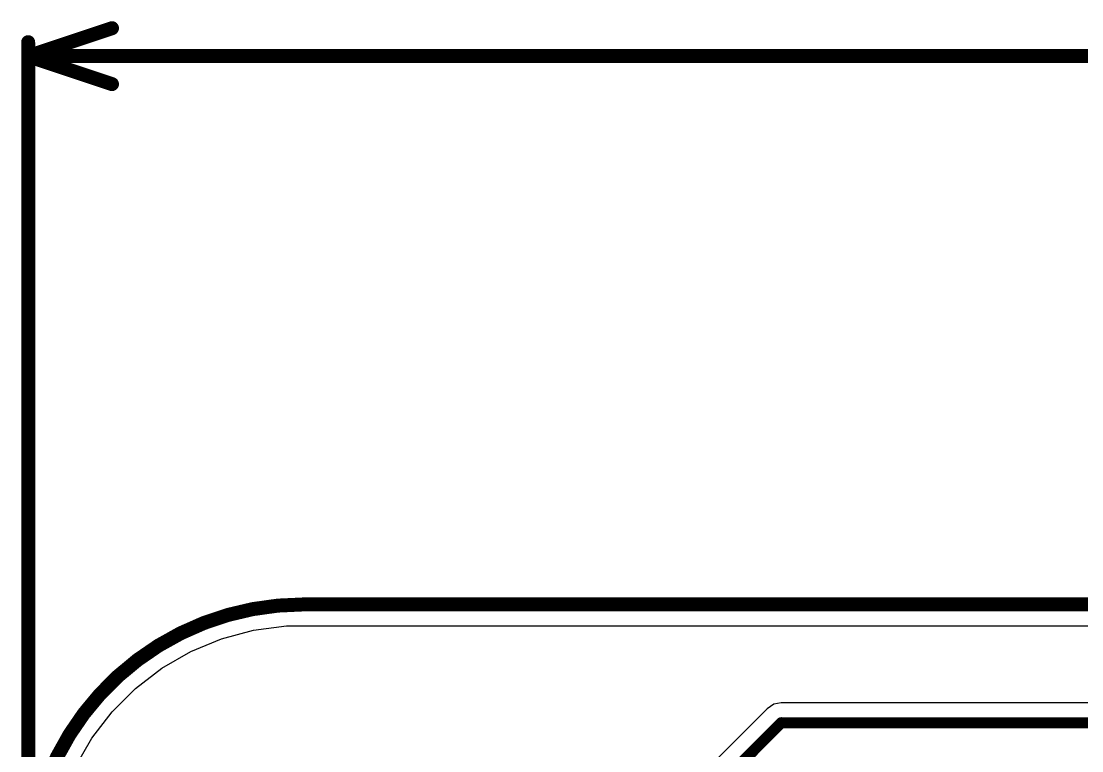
# Model space of a CAD drawing. Header units: inches. Extents: x -3.9 to 67.9, y -8.1 to 62.1.
# Drawn here: x -3.88 to 15.4, y 48.74 to 61.99 of the extents above; entities that cross this region are included whole.
import ezdxf

# ---------------------------------------------------------------- set-up
doc = ezdxf.new("R2010")
doc.units = ezdxf.units.IN
for name, color, linetype in [('Board Outline', 216, 'Continuous'), ('Bottom Layer', 5, 'Continuous'), ('Dimension', 6, 'Continuous'), ('Top Layer', 1, 'Continuous')]:
    doc.layers.add(name, color=color, linetype=linetype)

msp = doc.modelspace()

# ---------------------------------------------------------------- linework, layer by layer
at = {"layer": 'Board Outline', "const_width": 0.254}
msp.add_lwpolyline([(-3.75, 46.398, -0.414214), (1.25, 51.398)], format="xyb", dxfattribs=at)
msp.add_lwpolyline([(1.25, 51.398), (46.25, 51.398)], dxfattribs=at)
at = {"layer": 'Board Outline', "const_width": 0.127}
for points in [[(1.187, 51.398, 1), (1.314, 51.398, 1)], [(1.186, 51.398, 1), (1.313, 51.398, 1)]]:
    msp.add_lwpolyline(points, format="xyb", close=True, dxfattribs=at)
at = {"layer": 'Bottom Layer'}
for p, q in [((-0.236, 50.774), (0.348, 50.931)), ((0.348, 50.931), (0.948, 51.01)), ((0.948, 51.01), (1.25, 51.01)), ((1.25, 51.01), (46.25, 51.01)), ((-0.794, 50.543), (-0.236, 50.774)), ((-1.318, 50.241), (-0.794, 50.543)), ((-1.797, 49.873), (-1.318, 50.241)), ((-2.225, 49.445), (-1.797, 49.873)), ((9.803, 49.583), (9.686, 49.504)), ((9.942, 49.61), (9.803, 49.583)), ((40.636, 49.61), (9.942, 49.61)), ((9.942, 49.61), (9.942, 49.61)), ((-2.593, 48.966), (-2.225, 49.445)), ((9.686, 49.504), (2.513, 42.331)), ((9.686, 49.504), (9.686, 49.504)), ((-2.895, 48.442), (-2.593, 48.966))]:
    msp.add_line(p, q, dxfattribs=at)
at = {"layer": 'Bottom Layer', "const_width": 0.203}
for points in [[(2.769, 42.075), (9.942, 49.248)], [(9.942, 49.248), (41.057, 49.248)]]:
    msp.add_lwpolyline(points, dxfattribs=at)
at = {"layer": 'Bottom Layer', "const_width": 0.102}
msp.add_lwpolyline([(9.891, 49.248, 1), (9.993, 49.248, 1)], format="xyb", close=True, dxfattribs=at)
msp.add_lwpolyline([(9.891, 49.248, 1), (9.993, 49.248, 1)], format="xyb", close=True, dxfattribs=at)
at = {"layer": 'Dimension', "const_width": 0.254}
for points in [[(-3.75, 61.36), (-2.226, 61.868)], [(-3.75, 46.784), (-3.75, 61.614)], [(-3.75, 61.36), (-2.226, 60.852)], [(-3.75, 61.36), (16.081, 61.36)]]:
    msp.add_lwpolyline(points, dxfattribs=at)
at = {"layer": 'Dimension', "const_width": 0.127}
for points in [[(-2.29, 61.868, 1), (-2.163, 61.868, 1)], [(-3.814, 61.614, 1), (-3.687, 61.614, 1)], [(-3.814, 61.36, 1), (-3.687, 61.36, 1)], [(-3.814, 61.36, 1), (-3.687, 61.36, 1)], [(-3.814, 61.36, 1), (-3.687, 61.36, 1)], [(-2.29, 60.852, 1), (-2.163, 60.852, 1)]]:
    msp.add_lwpolyline(points, format="xyb", close=True, dxfattribs=at)
at = {"layer": 'Top Layer'}
for p, q in [((-0.236, 50.774), (0.348, 50.931)), ((0.348, 50.931), (0.948, 51.01)), ((0.948, 51.01), (1.25, 51.01)), ((1.25, 51.01), (28.575, 51.01)), ((-0.794, 50.543), (-0.236, 50.774)), ((-1.318, 50.241), (-0.794, 50.543)), ((-1.797, 49.873), (-1.318, 50.241)), ((-2.225, 49.445), (-1.797, 49.873)), ((-2.593, 48.966), (-2.225, 49.445)), ((-2.895, 48.442), (-2.593, 48.966))]:
    msp.add_line(p, q, dxfattribs=at)

doc.saveas('drawing.dxf')
